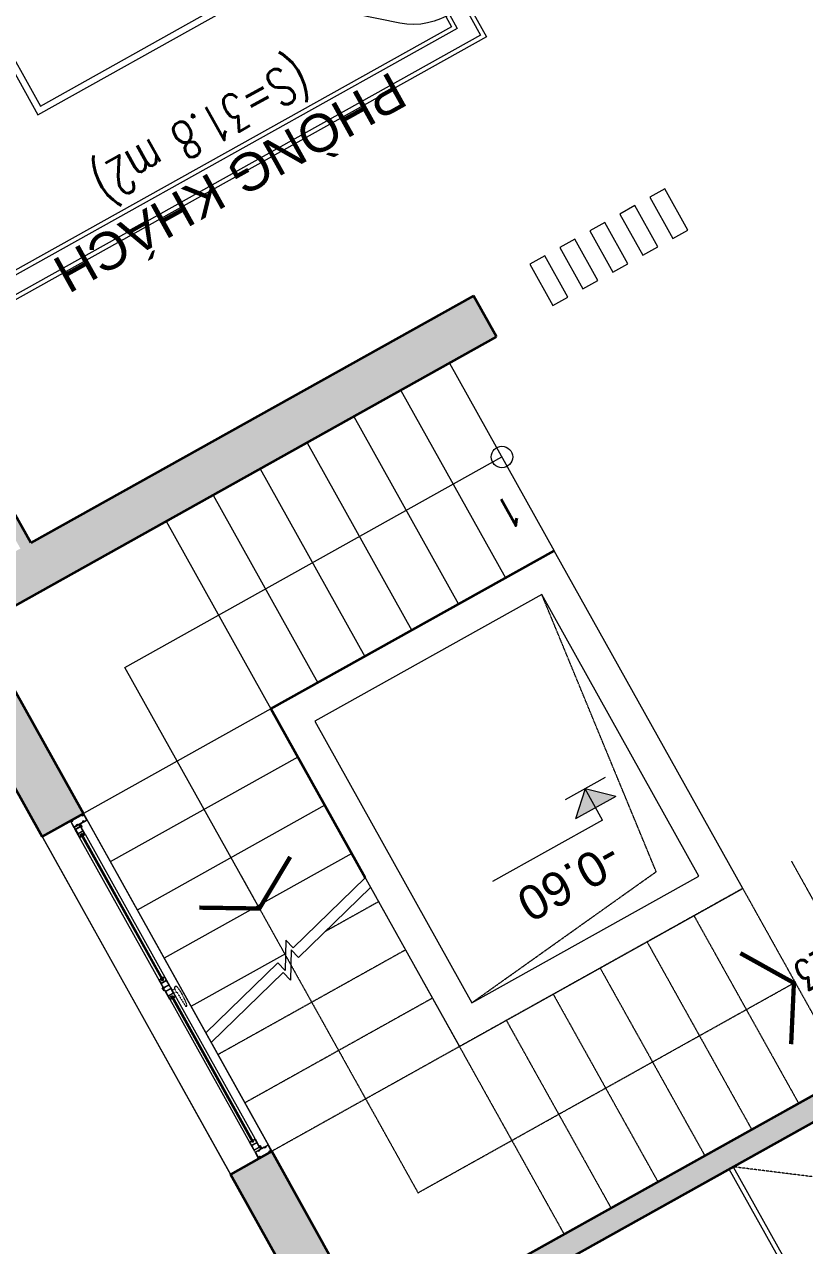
# Model space of a CAD drawing. Header units: millimetres. Extents: x 403824132 to 733479728, y 1974822364 to 2151530530.
# Drawn here: x 568796935 to 568800577, y 2063154417 to 2063160117 of the extents above; entities that cross this region are included whole.
import ezdxf
from ezdxf.enums import TextEntityAlignment as Align

# ---------------------------------------------------------------- set-up
doc = ezdxf.new("R2010")
doc.units = ezdxf.units.MM
doc.linetypes.add('DASHED2', pattern=[0.375, 0.25, -0.125])
doc.linetypes.add('HIDDEN', pattern=[0.75, 0.5, -0.25])
for name, color, linetype, lineweight in [('A-DIM', 251, 'Continuous', 15), ('A-HATCH', 251, 'Continuous', 5), ('A-KY HIEU', 34, 'Continuous', 20), ('A-TEXT', 7, 'Continuous', 18), ('A-TUONG', 255, 'Continuous', 35), ('E- CHU THICH', 162, 'Continuous', 13), ('E- THAY', 9, 'Continuous', 20), ('E-Khuat', 251, 'DASHED2', 13), ('E-NoiThat', 32, 'Continuous', 9), ('i_ThietBi', 32, 'Continuous', 13), ('LD-CUA', 146, 'Continuous', 13), ('LD-THAY', 9, 'Continuous', 13)]:
    doc.layers.add(name, color=color, linetype=linetype, lineweight=lineweight)
doc.styles.add('A1-arial', font='arial.ttf')
doc.styles.add('AA - Arial - Regular', font='arial.ttf', dxfattribs={"height": 250})
doc.styles.add('Dim roman', font='romans.shx', dxfattribs={"width": 0.7})

# ---------------------------------------------------------------- blocks, each defined once
blk = doc.blocks.new('A$C33A8190A')
at = {"layer": 'i_ThietBi', "linetype": 'HIDDEN'}
for p, q in [((-899.9224336948828, 40), (0, 700)), ((-899.9224336948828, 700), (0, 40))]:
    blk.add_line(p, q, dxfattribs=at)
at = {"layer": 'i_ThietBi'}
blk.add_lwpolyline([(-899.9224336948828, 700), (0, 700), (0, 0), (-899.9224336948828, 0)], close=True, dxfattribs=at)
at = {"layer": 'i_ThietBi', "linetype": 'HIDDEN'}
for points in [[(-899.9224336948828, 0), (0, 0), (0, 40), (-899.9224336948828, 40)], [(-449.9612168474705, 0), (-504.5205294382176, 0), (-504.5205294382176, -30.66110742175079), (-449.9612168474705, -30.66110742175079)], [(-395.4019042567234, 0), (-395.4019042567234, -30.66110742175079), (-449.9612168474705, -30.66110742175079), (-449.9612168474705, 0)]]:
    blk.add_lwpolyline(points, close=True, dxfattribs=at)
blk = doc.blocks.new('kkkk')
h = blk.add_hatch(color=250)
edge = h.paths.add_edge_path()
edge.add_line((333058.7503477686, 105336.6100560361), (333060.2503477686, 105336.6100560361))
edge.add_line((333060.2503477686, 105336.6100560361), (333060.2503477686, 105341.6100560361))
edge.add_line((333060.2503477686, 105341.6100560361), (333061.7503477686, 105341.6100560361))
edge.add_line((333061.7503477686, 105341.6100560361), (333061.7503477686, 105371.6100560361))
edge.add_line((333061.7503477686, 105371.6100560361), (333027.5003477686, 105371.6100560361))
edge.add_line((333027.5003477686, 105371.6100560361), (333027.5003477686, 105386.6100560362))
edge.add_line((333027.5003477686, 105386.6100560362), (333022.1618856793, 105386.6100560362))
edge.add_line((333022.1618856793, 105386.6100560362), (333022.1618856793, 105383.6100560361))
edge.add_line((333022.1618856793, 105383.6100560361), (333023.6618856793, 105383.6100560361))
edge.add_line((333023.6618856793, 105383.6100560361), (333023.6618856793, 105385.1100560361))
edge.add_line((333023.6618856793, 105385.1100560361), (333026.0003477686, 105385.1100560361))
edge.add_line((333026.0003477686, 105385.1100560361), (333026.0003477686, 105378.0508778042))
edge.add_line((333026.0003477686, 105378.0508778042), (333023.6618856793, 105378.0508778042))
edge.add_line((333023.6618856793, 105378.0508778042), (333023.6618856793, 105379.5508778041))
edge.add_line((333023.6618856793, 105379.5508778041), (333022.1618856793, 105379.5508778041))
edge.add_line((333022.1618856793, 105379.5508778041), (333022.1618856793, 105376.5508778041))
edge.add_line((333022.1618856793, 105376.5508778041), (333026.0003477686, 105376.5508778041))
edge.add_line((333026.0003477686, 105376.5508778041), (333026.0003477686, 105371.6100560361))
edge.add_line((333026.0003477686, 105371.6100560361), (332991.7503477686, 105371.6100560361))
edge.add_line((332991.7503477686, 105371.6100560361), (332991.7503477686, 105341.6100560361))
edge.add_line((332991.7503477686, 105341.6100560361), (332993.2503477686, 105341.6100560361))
edge.add_line((332993.2503477686, 105341.6100560361), (332993.2503477686, 105336.6100560361))
edge.add_line((332993.2503477686, 105336.6100560361), (332994.7503477685, 105336.6100560361))
edge.add_line((332994.7503477685, 105336.6100560361), (332994.7503477685, 105341.6100560361))
edge.add_line((332994.7503477685, 105341.6100560361), (333002.2503477686, 105341.6100560361))
edge.add_line((333002.2503477686, 105341.6100560361), (333002.2503477686, 105343.1100560361))
edge.add_line((333002.2503477686, 105343.1100560361), (332993.2503477686, 105343.1100560361))
edge.add_line((332993.2503477686, 105343.1100560361), (332993.2503477686, 105370.1100560361))
edge.add_line((332993.2503477686, 105370.1100560361), (333006.8920954218, 105370.1100560361))
edge.add_arc((333010.0003477685, 105367.6396451521), 3.970410884021193, 141.5226399061715, 209.9999999996041)
edge.add_line((333006.5618710796, 105365.6544397101), (333007.8609091851, 105366.4044397101))
edge.add_arc((333010.0003477685, 105367.6396451522), 2.470410884022959, -390.0000000008324, -150.0000000000441, ccw=False)
edge.add_line((333012.1397863518, 105366.4044397101), (333013.4388244577, 105365.6544397101))
edge.add_arc((333010.0003477685, 105367.6396451521), 3.970410884017615, -29.99999999942238, 38.47736009484422)
edge.add_line((333013.1086001153, 105370.1100560362), (333040.3920954216, 105370.1100560361))
edge.add_arc((333043.5003477685, 105367.6396451521), 3.970410884021193, 141.5226399061715, 209.9999999996041)
edge.add_line((333040.0618710795, 105365.6544397101), (333041.3609091852, 105366.4044397101))
edge.add_arc((333043.5003477685, 105367.6396451522), 2.470410884022959, -390.0000000008324, -150.0000000000441, ccw=False)
edge.add_line((333045.639786352, 105366.4044397101), (333046.9388244575, 105365.6544397101))
edge.add_arc((333043.5003477685, 105367.6396451521), 3.970410884017615, -29.99999999942238, 38.47736009484422)
edge.add_line((333046.6086001155, 105370.1100560362), (333060.2503477686, 105370.1100560361))
edge.add_line((333060.2503477686, 105370.1100560361), (333060.2503477686, 105343.1100560361))
edge.add_line((333060.2503477686, 105343.1100560361), (333051.2503477687, 105343.1100560361))
edge.add_line((333051.2503477687, 105343.1100560361), (333051.2503477687, 105341.6100560361))
edge.add_line((333051.2503477687, 105341.6100560361), (333058.7503477686, 105341.6100560361))
edge.add_line((333058.7503477686, 105341.6100560361), (333058.7503477686, 105336.6100560361))
blk.add_lwpolyline([(333026.0003477686, 105378.0508778042), (333026.0003477686, 105385.1100560361), (333023.6618856793, 105385.1100560361), (333023.6618856793, 105383.6100560361), (333022.1618856793, 105383.6100560361), (333022.1618856793, 105386.6100560362), (333027.5003477686, 105386.6100560362), (333027.5003477686, 105371.6100560361), (333061.7503477686, 105371.6100560361), (333061.7503477686, 105341.6100560361), (333060.2503477686, 105341.6100560361), (333060.2503477686, 105336.6100560361), (333058.7503477686, 105336.6100560361), (333058.7503477686, 105341.6100560361), (333051.2503477687, 105341.6100560361), (333051.2503477687, 105343.1100560361), (333060.2503477686, 105343.1100560361), (333060.2503477686, 105370.1100560361), (333046.6086001155, 105370.1100560362, -0.3080097014273616), (333046.9388244575, 105365.6544397101), (333045.639786352, 105366.4044397101, 1.732050807573783), (333041.3609091852, 105366.4044397101), (333040.0618710795, 105365.6544397101, -0.3080097014276107), (333040.3920954216, 105370.1100560361), (333013.1086001153, 105370.1100560362, -0.3080097014273616), (333013.4388244577, 105365.6544397101), (333012.1397863518, 105366.4044397101, 1.732050807573783), (333007.8609091851, 105366.4044397101), (333006.5618710796, 105365.6544397101, -0.3080097014276107), (333006.8920954218, 105370.1100560361), (332993.2503477686, 105370.1100560361), (332993.2503477686, 105343.1100560361), (333002.2503477686, 105343.1100560361), (333002.2503477686, 105341.6100560361), (332994.7503477685, 105341.6100560361), (332994.7503477685, 105336.6100560361), (332993.2503477686, 105336.6100560361), (332993.2503477686, 105341.6100560361), (332991.7503477686, 105341.6100560361), (332991.7503477686, 105371.6100560361), (333026.0003477686, 105371.6100560361), (333026.0003477686, 105376.5508778041), (333022.1618856793, 105376.5508778041), (333022.1618856793, 105379.5508778041), (333023.6618856793, 105379.5508778041), (333023.6618856793, 105378.0508778042)], format="xyb", close=True)
blk = doc.blocks.new('ccccc')
h = blk.add_hatch(color=250)
h.paths.add_polyline_path([(333034.3144056356, 105325.3407150077), (333084.3144056355, 105325.3407150077), (333084.3144056355, 105326.8407150077), (333077.6940542447, 105326.8407150077), (333077.6940542447, 105353.8407150077), (333084.3144056355, 105353.8407150077), (333084.3144056355, 105355.3407150077), (333034.3144056356, 105355.3407150077), (333034.3144056356, 105346.7373347332), (333035.8144056356, 105346.7373347332), (333035.8144056356, 105353.8407150077), (333052.1347392885, 105353.8407150077), (333052.1347392885, 105326.8407150077), (333035.8144056356, 105326.8407150077), (333035.8144056356, 105333.9440952822), (333034.3144056356, 105333.9440952822)])
h.paths.add_polyline_path([(333053.6347392886, 105326.8407150077), (333053.6347392886, 105353.8407150077), (333076.1940542446, 105353.8407150077), (333076.1940542446, 105326.8407150077)], flags=16)
for p, q in [((333034.3144056356, 105346.7373347332), (333035.8144056356, 105346.7373347332)), ((333034.3144056356, 105333.9440952822), (333035.8144056356, 105333.9440952822)), ((333052.1347392885, 105353.8407150077), (333052.1347392885, 105326.8407150077)), ((333053.6347392886, 105353.8407150077), (333053.6347392886, 105326.8407150077)), ((333076.1940542446, 105353.8407150077), (333076.1940542446, 105326.8407150077)), ((333077.6940542447, 105353.8407150077), (333077.6940542447, 105326.8407150077)), ((333084.3144056355, 105355.3407150077), (333084.3144056355, 105353.8407150077)), ((333084.3144056355, 105326.8407150077), (333084.3144056355, 105325.3407150077))]:
    blk.add_line(p, q)
for points in [[(333084.3144056355, 105355.3407150077), (333034.3144056356, 105355.3407150077), (333034.3144056356, 105346.7373347332)], [(333034.3144056356, 105333.9440952822), (333034.3144056356, 105325.3407150077), (333084.3144056355, 105325.3407150077)], [(333052.1347392885, 105353.8407150077), (333035.8144056356, 105353.8407150077), (333035.8144056356, 105346.7373347332)], [(333035.8144056356, 105333.9440952822), (333035.8144056356, 105326.8407150077), (333052.1347392885, 105326.8407150077)], [(333076.1940542446, 105353.8407150077), (333053.6347392886, 105353.8407150077)], [(333053.6347392886, 105326.8407150077), (333076.1940542446, 105326.8407150077)], [(333084.3144056355, 105353.8407150077), (333077.6940542447, 105353.8407150077)], [(333077.6940542447, 105326.8407150077), (333084.3144056355, 105326.8407150077)]]:
    blk.add_lwpolyline(points)
blk = doc.blocks.new('dasdsd')
at = {"linetype": 'HIDDEN', "ltscale": 0.05}
for p, q in [((-9.569141384446992, -15.90723716295906), (-9.569141384446992, 0)), ((9.569141384446992, 0), (-9.569141384446992, 0)), ((9.569141384446992, -15.90723716294451), (9.569141384446992, 0)), ((-16.34979056974407, -18.90631077674334), (-107.8912883332232, -23.1459015282162)), ((-10.46026030555367, -16.12276114153791), (-15.45867164875381, -18.69078679804806)), ((9.569141384330578, -15.90723716295906), (-9.569141384446992, -15.90723716295906))]:
    blk.add_line(p, q, dxfattribs=at)
for centre, radius, start, end in [((-106.2585171776591, -28.09938181765028), 5.215640768237306, 108.2433054779571, 251.7566945220429), ((-40.96028682653559, 286.6360905124457), 326.6202464477597, 258.1751875100508, 278.8996242376831), ((-16.34979056974407, -16.9563107767899), 1.95, 270, 297.1926651147454), ((-9.569141384446992, -17.85723716302891), 1.95, 90, 117.1926651147453), ((9.569141384446992, -25.97958644191385), 10.07234927896024, 270, 90)]:
    blk.add_arc(centre, radius, start, end, dxfattribs=at)
blk = doc.blocks.new('fffsf')
h = blk.add_hatch(color=250)
h.paths.add_polyline_path([(333183.8310297608, 105395.8081060237), (333133.8310297608, 105395.8081060237), (333133.8310297608, 105394.3081060237), (333140.4513811519, 105394.3081060237), (333140.4513811519, 105367.3081060237), (333133.8310297608, 105367.3081060237), (333133.8310297608, 105364.3081060237), (333118.8310297608, 105364.3081060237), (333118.8310297608, 105361.3081060237), (333135.3310297608, 105361.3081060237), (333135.3310297608, 105365.8081060237), (333183.8310297608, 105365.8081060237), (333183.8310297608, 105374.4114862982), (333182.3310297608, 105374.4114862982), (333182.3310297608, 105367.3081060237), (333166.0106961079, 105367.3081060237), (333166.0106961079, 105394.3081060237), (333182.3310297608, 105394.3081060237), (333182.3310297608, 105387.2047257492), (333183.8310297608, 105387.2047257492)])
h.paths.add_polyline_path([(333164.5106961079, 105394.3081060237), (333164.5106961079, 105367.3081060237), (333141.9513811518, 105367.3081060237), (333141.9513811518, 105394.3081060237)], flags=16)
for p, q in [((333133.8310297608, 105395.8081060237), (333133.8310297608, 105394.3081060237)), ((333140.4513811519, 105394.3081060237), (333140.4513811519, 105367.3081060237)), ((333141.9513811518, 105394.3081060237), (333141.9513811518, 105367.3081060237)), ((333164.5106961079, 105394.3081060237), (333164.5106961079, 105367.3081060237)), ((333166.0106961079, 105394.3081060237), (333166.0106961079, 105367.3081060237)), ((333183.8310297608, 105387.2047257492), (333182.3310297608, 105387.2047257492)), ((333183.8310297608, 105374.4114862982), (333182.3310297608, 105374.4114862982))]:
    blk.add_line(p, q)
for points in [[(333183.8310297608, 105374.4114862982), (333183.8310297608, 105365.8081060237), (333135.3310297608, 105365.8081060237), (333135.3310297608, 105361.3081060237), (333118.8310297608, 105361.3081060237)], [(333133.8310297608, 105367.3081060237), (333133.8310297608, 105364.3081060237), (333118.8310297608, 105364.3081060237), (333118.8310297608, 105361.3081060237)], [(333133.8310297608, 105395.8081060237), (333183.8310297608, 105395.8081060237), (333183.8310297608, 105387.2047257492)], [(333133.8310297608, 105394.3081060237), (333140.4513811519, 105394.3081060237)], [(333140.4513811519, 105367.3081060237), (333133.8310297608, 105367.3081060237)], [(333141.9513811518, 105394.3081060237), (333164.5106961079, 105394.3081060237)], [(333164.5106961079, 105367.3081060237), (333141.9513811518, 105367.3081060237)], [(333166.0106961079, 105394.3081060237), (333182.3310297608, 105394.3081060237), (333182.3310297608, 105387.2047257492)], [(333182.3310297608, 105374.4114862982), (333182.3310297608, 105367.3081060237), (333166.0106961079, 105367.3081060237)]]:
    blk.add_lwpolyline(points)
blk = doc.blocks.new('*U199')
for points in [[(88.41580056528618, 82.17994154020562), (88.41580056524253, 80.6033802745078), (77.17966634732147, 80.60338027449323), (77.17966634729966, 69.39661972550675), (88.41580056521342, 69.39661972551403), (88.41580056528618, 67.82005845976528, 0.2403906807314063), (91.14311726333106, 71.99999999998546), (80.17966634737968, 71.99999999998546), (80.17966634732147, 77.99999999998543), (91.14311726327287, 77.99999999998543, 0.2403906807301442)], [(847.064897786636, 82.17994154014741), (847.0648977867091, 80.6033802744132), (858.3010320046156, 80.60338027440594), (858.301032004601, 69.39661972541944), (847.0648977866797, 69.39661972542672), (847.064897786636, 67.82005845970707, -0.2403906807314063), (844.3375810886424, 71.99999999992724), (855.3010320045863, 71.99999999992724), (855.3010320045427, 77.99999999993452), (844.3375810885913, 77.99999999994179, -0.2403906807301442)], [(952.8964989166775, 82.17994153920152), (952.896498916714, 80.60338027349644), (941.6603646988003, 80.60338027346006), (941.6603646988583, 69.39661972447357), (952.8964989167723, 69.39661972450267), (952.8964989167064, 67.82005845875392, 0.2403906807314063), (955.623815614686, 71.99999999901047), (944.6603646987346, 71.99999999896681), (944.6603646987783, 77.99999999895226), (955.6238156147297, 77.99999999898864, 0.2403906807301442)]]:
    blk.add_hatch(color=250).paths.add_polyline_path(points)
for p, q in [((897.4806983517623, 89.99999999997091), (44.50000000021828, 90.00000000004366)), ((897.4806983517477, 89.99999999991269), (88.00000000023283, 89.99999999998545)), ((88.00000000024738, 59.99999999998546), (897.4806983517623, 59.99999999989814)), ((902.4806983516532, 89.9999999988213), (1711.961396685087, 89.99999999983993)), ((1711.96139668516, 59.99999999983993), (902.4806983517333, 59.99999999880675)), ((35.00000000011642, 20), (1764.961396685204, 20))]:
    blk.add_line(p, q)
for points in [[(88.41580056528618, 82.17994154020562), (88.41580056524253, 80.6033802745078), (77.17966634732147, 80.60338027449323), (77.17966634729966, 69.39661972550675), (88.41580056521342, 69.39661972551403), (88.41580056528618, 67.82005845976528, 0.2403906807314063), (91.14311726333106, 71.99999999998546), (80.17966634737968, 71.99999999998546), (80.17966634732147, 77.99999999998543), (91.14311726327287, 77.99999999998543, 0.2403906807301443)], [(847.064897786636, 82.17994154014741), (847.0648977867091, 80.6033802744132), (858.3010320046156, 80.60338027440594), (858.301032004601, 69.39661972541944), (847.0648977866797, 69.39661972542672), (847.064897786636, 67.82005845970707, -0.2403906807314063), (844.3375810886424, 71.99999999992724), (855.3010320045863, 71.99999999992724), (855.3010320045427, 77.99999999993452), (844.3375810885913, 77.99999999994179, -0.2403906807301443)], [(952.8964989166775, 82.17994153920152), (952.896498916714, 80.60338027349644), (941.6603646988003, 80.60338027346006), (941.6603646988583, 69.39661972447357), (952.8964989167723, 69.39661972450267), (952.8964989167064, 67.82005845875392, 0.2403906807314063), (955.623815614686, 71.99999999901047), (944.6603646987346, 71.99999999896681), (944.6603646987783, 77.99999999895226), (955.6238156147297, 77.99999999898864, 0.2403906807301443)]]:
    blk.add_lwpolyline(points, format="xyb", close=True)
for points in [[(855.3010320045863, 71.99999999992724), (80.17966634737968, 71.99999999998546), (80.17966634732147, 77.99999999998543), (855.3010320045427, 77.99999999993452)], [(944.6603646988652, 71.99999999894499), (1719.781730337999, 71.9999999998545), (1719.781730337912, 77.99999999986177), (944.6603646987783, 77.99999999895226)]]:
    blk.add_lwpolyline(points, close=True)
at = {"rotation": 270}
blk.add_blockref('kkkk', (-105336.6100560361, 333081.7503477685), dxfattribs=at)
at = {"xscale": -1}
for name, p, rotation in [('ccccc', (333122.3144056175, -105265.3407150657), 359.9999999999902), ('fffsf', (-332231.3503317047, 105455.8081050878), 180.0000000001608), ('kkkk', (107136.5714527213, 333081.7503477685), 90)]:
    blk.add_blockref(name, p, dxfattribs=dict(at, rotation=rotation))
for p in [(-332186.8337073021, -105265.3407149498), (-331322.3530086549, -105265.3407159424)]:
    blk.add_blockref('ccccc', p)
at = {"xscale": -0.8000000000000002, "yscale": 0.8, "zscale": 0.8}
blk.add_blockref('dasdsd', (927.4806983517476, 59.99999999895225), dxfattribs=at)
blk = doc.blocks.new('sf2')
at = {"layer": 'E-NoiThat'}
for p, q in [((-123894508.8608268, 101809393.999927), (-123894508.8608268, 101808393.999927)), ((-123894538.8608268, 101809363.999927), (-123894538.8608268, 101808423.999927)), ((-123894538.8608268, 101808423.999927), (-123895478.8608268, 101808423.999927)), ((-123894508.8608268, 101808393.999927), (-123895508.8608268, 101808393.999927)), ((-123896508.8608268, 101807887.4787837), (-123896508.8608268, 101807693.999927)), ((-123896488.8608268, 101807880.9874563), (-123896488.8608268, 101807713.999927)), ((-123896408.8608268, 101807868.3593805), (-123896408.8608268, 101807793.999927)), ((-123896388.8608268, 101807868.3421899), (-123896388.8608268, 101807813.999927)), ((-123896408.8608268, 101807793.999927), (-123893608.8608268, 101807793.999927)), ((-123896388.8608268, 101807813.999927), (-123893628.8608268, 101807813.999927)), ((-123896508.8608268, 101807693.999927), (-123893508.8608268, 101807693.999927)), ((-123896488.8608268, 101807713.999927), (-123893528.8608268, 101807713.999927))]:
    blk.add_line(p, q, dxfattribs=at)
blk.add_lwpolyline([(-123896432.8688814, 101808557.784746), (-123896449.0600919, 101808576.833229), (-123896609.0673486, 101808440.8270608, 0.9999999999999982), (-123896188.0958755, 101807945.5665042), (-123896028.0886188, 101808081.5726724), (-123896044.2798293, 101808100.6211554), (-123896006.1828634, 101808133.0035764, 0.4142135623731039), (-123896002.7541365, 101808175.2912085), (-123896352.4842834, 101808586.7384401, 0.4142135623731039), (-123896394.7719155, 101808590.1671671)], format="xyb", close=True, dxfattribs=at)
blk = doc.blocks.new('cotxaytho')
at = {"layer": 'A-KY HIEU'}
h = blk.add_hatch(color=256, dxfattribs=at)
h.paths.add_polyline_path([(200.0000000000018, 187.5), (0, 187.5), (0, 0)])
h.paths.add_polyline_path([(0, 187.5), (-200, 187.5), (0, 0)])
for p, q in [((0, 312.5), (0, 0)), ((0, 312.5), (1100, 312.5)), ((-200, 187.5), (0, 0)), ((-200, 187.5), (200, 187.5)), ((0, 0), (200, 187.5)), ((-200, 0), (200, 0))]:
    blk.add_line(p, q, dxfattribs=at)
at = {"color": 6, "style": 'A1-arial'}
blk.add_attdef('-0.050', (35.02610784031822, 401.7086938884313), '', height=250, dxfattribs=at)
blk = doc.blocks.new('TANG 1 BT1')
at = {"layer": 'A-HATCH'}
h = blk.add_hatch(color=256, dxfattribs=at)
h.dxf.hatch_style = 1
h.paths.add_polyline_path([(7158834.392582895, 839216.910365944), (7158834.40338719, 837891.891499825), (7159054.403387193, 837891.891499825), (7159054.392582897, 839436.910365944), (7153914.367428423, 839436.910365939), (7153914.367428423, 839216.910365939)])
h.paths.add_polyline_path([(7150554.367428423, 839436.910365939), (7150554.310653077, 838368.6554270984), (7150774.310653077, 838368.6554270984), (7150774.367428423, 839216.910365939), (7151514.367428423, 839216.910365939), (7151514.367428423, 839436.910365939)])
h.paths.add_polyline_path([(7150774.304578072, 836568.6554270984), (7150554.304578072, 836568.6554270984), (7150554.355278415, 835616.8624750825), (7151104.293490312, 835616.869053744), (7151104.293494187, 835319.4682315772), (7151324.293331157, 835319.4682315772), (7151324.293316933, 835616.869053744), (7152824.293494837, 835616.869053744), (7152824.293494837, 833426.8795984447), (7152714.293491956, 833426.8795926793), (7152714.29349484, 833316.8795926797), (7152934.293494836, 833316.8796042103), (7152934.293494836, 835726.8688687666), (7150774.353935611, 835726.8618762125)])
h.paths.add_polyline_path([(7151324.293373614, 834519.4677197175), (7151104.293494189, 834519.4677197175), (7151104.30564033, 832826.9133516661), (7151324.305640263, 832826.9160794099), (7151324.293490244, 833316.8822506294), (7151914.29349484, 833316.8795745915), (7151914.293491955, 833426.8795507496), (7151324.293433158, 833426.8795098679)])
h.paths.add_polyline_path([(7158834.380432876, 835616.8724301188), (7158834.380432876, 834616.8724302229), (7159054.38132507, 834616.8724302229), (7159054.380433111, 835946.8749298701), (7159054.399422782, 837091.8914998248), (7158834.40338719, 837091.8914998248), (7158834.395779532, 836041.8726337034), (7158234.393846916, 836041.8726337034), (7158234.394310373, 835726.8726337056), (7156074.371186494, 835726.8726337051), (7156074.371186494, 835616.8645500309)])
h.paths.add_polyline_path([(7158834.396642498, 835726.8749299373), (7158289.394310373, 835726.8726337056), (7158289.393846915, 835986.8726337039), (7158834.39593021, 835986.8726337039)], flags=16)
h.paths.add_polyline_path([(7158434.392582023, 831596.9007170699), (7158434.392582023, 831391.9098570823), (7158834.392582373, 831391.9061736367), (7158834.392582374, 827616.9110400443), (7158354.335837015, 827616.9110402875), (7158354.335837015, 827396.9110403915), (7159054.392582373, 827396.9110403561), (7159054.392582213, 832816.9110333439), (7158834.392582212, 832816.9110333439), (7158834.392582895, 831816.9061741434), (7156074.381032348, 831816.9294868225), (7156074.381032348, 831596.9294868223)])
h.paths.add_polyline_path([(7158834.392582373, 831596.9061740552), (7158834.392582373, 831446.9061736375), (7158489.392582023, 831446.9097838658), (7158489.392582023, 831596.909784292)], flags=16)
h.paths.add_polyline_path([(7152934.305644855, 831706.9131666891), (7152934.305644858, 831816.913351666), (7151324.305640331, 831816.913351666), (7151324.305640331, 831926.9133516661), (7151104.305640332, 831926.9133516661), (7151104.30564033, 831816.913351666), (7150554.366400784, 831816.9061741251), (7150554.36935917, 830866.8950438554), (7150774.369359169, 830866.8950438554), (7150774.367133453, 831706.9061741378)])
h.paths.add_polyline_path([(7150554.364441079, 828526.9061794691), (7150774.364441081, 828526.9061794691), (7150774.37017006, 830066.8945319966), (7150554.36935917, 830066.8945319966)])
h.paths.add_polyline_path([(7151704.376166527, 827396.9116709569), (7152404.194557026, 827396.9108264266), (7152404.194557026, 827616.910806874), (7150774.367428362, 827616.9154225319), (7150774.368593731, 827726.9061794695), (7150554.36922083, 827726.9061794695), (7150554.367428423, 827616.911099137), (7150554.367428423, 827396.9110402466), (7151404.376166542, 827396.9109419949), (7151404.37616653, 827396.9116709569)])
h.paths.add_polyline_path([(7154604.55816387, 827616.9087649575), (7154604.55816387, 827396.9087649565), (7155304.376166525, 827396.9091954805), (7155304.37616657, 827396.9136104577), (7155604.376166571, 827396.9136104577), (7156654.368521227, 827396.9136259514), (7156654.368925721, 827616.9163596034)])
h.paths.add_polyline_path([(7150304.255845018, 831816.9000444374), (7150304.255845416, 831196.8999719521), (7150554.329719897, 831196.8999719521), (7150554.329719897, 831306.9003201132), (7150414.255845343, 831306.8999719522), (7150414.255845088, 831706.9000444378), (7150554.329236252, 831706.9003925972), (7150554.329783076, 831816.9000444374)])
h.paths.add_polyline_path([(7150304.255844964, 836228.4791837248), (7150304.255844964, 835616.9026857319), (7150554.318615942, 835616.9026857319), (7150554.318615942, 835726.902332314), (7150414.255844965, 835726.902685732), (7150414.255844965, 836118.4791837247), (7150554.366168484, 836118.4788301869), (7150554.366168484, 836228.4791837248)])
at = {"layer": 'A-TUONG'}
for p, q in [((7159054.380433111, 835946.8749298701), (7159054.38132507, 834616.8724302229)), ((7158234.394310373, 835726.8726337056), (7156074.371186494, 835726.8726337051)), ((7158834.380432876, 835616.8724301188), (7156074.371186494, 835616.8645500309)), ((7158834.380432876, 834616.8724302229), (7158834.380432876, 835616.8724301188)), ((7158834.380432876, 834616.8724302229), (7159054.38132507, 834616.8724302229)), ((7157834.380432875, 833717.8978339158), (7157834.392582537, 832816.9110329507)), ((7157834.392582537, 832816.9110329507), (7156324.392580558, 832816.886684075)), ((7158834.392582895, 831816.9061741434), (7158834.392582212, 832816.9110333439)), ((7158834.392582212, 832816.9110333439), (7159054.393474327, 832816.9110333439)), ((7159054.392582373, 827396.9110403561), (7159054.392582213, 832816.9110333439)), ((7158834.392582895, 831816.9061741434), (7156074.381032348, 831816.9294868225)), ((7156074.381032348, 831816.9294868225), (7156074.381032348, 831596.9294868223)), ((7156074.381032348, 831596.9294868223), (7158434.392582023, 831596.9007170699)), ((7158434.392582023, 831596.9007170699), (7158434.392582023, 831391.9098570823))]:
    blk.add_line(p, q, dxfattribs=at)
at = {"layer": 'E- CHU THICH'}
for points in [[(7157834.380432875, 833768.8978339157), (7158286.084141571, 833889.931477922), (7158299.025093857, 833841.6351866148), (7158369.735771958, 833964.1096737109), (7158382.676724154, 833915.8133824199), (7158834.385240108, 834036.8483144469)], [(7157834.380432875, 833717.8978339158), (7158286.084141571, 833838.9314779219), (7158299.025093857, 833790.6351866147), (7158369.735771958, 833913.1096737109), (7158382.676724154, 833864.8133824196), (7158834.385584346, 833985.8484066856)], [(7158334.380432878, 833601.8724302227), (7158334.392582897, 832316.9061740538), (7156324.392582413, 832316.9086041211)]]:
    blk.add_lwpolyline(points, dxfattribs=at)
at = {"layer": 'E- CHU THICH', "const_width": 20}
blk.add_lwpolyline([(7158576.867545966, 833461.8724302229), (7158334.380432878, 833601.8724302227), (7158334.380432878, 833601.8724302227), (7158334.380432878, 833601.8724302227), (7158091.893319761, 833461.8724302229)], dxfattribs=at)
at = {"layer": 'E- CHU THICH'}
blk.add_circle((7156324.392582413, 832316.9086042109), 50, dxfattribs=at)
at = {"layer": 'E- THAY'}
for p, q in [((7158834.393474418, 832816.9110333439), (7158834.381325069, 834616.8724302229)), ((7159054.393474327, 832816.9110333439), (7159054.38132507, 834616.8724302229)), ((7158330.361268347, 833844.911032942), (7158834.392582432, 833844.911032942)), ((7157834.392582432, 833587.911032942), (7158834.392582432, 833587.911032942)), ((7157834.392582432, 833330.911032942), (7158834.392582432, 833330.911032942)), ((7157834.392582432, 833073.911032942), (7158834.392582432, 833073.911032942)), ((7156324.392582754, 831816.906174611), (7156324.392582071, 832816.911033811)), ((7156584.392582755, 831816.9061741781), (7156584.392582069, 832816.9110333781)), ((7156834.392582753, 831816.9061741781), (7156834.392582069, 832816.9110333781)), ((7157084.392582753, 831816.9061741781), (7157084.392582069, 832816.9110333781)), ((7157334.392582754, 831816.9061741781), (7157334.392582071, 832816.9110333781)), ((7157584.392582753, 831816.9061741781), (7157584.392582069, 832816.9110333781)), ((7157834.392582432, 832816.9110329418), (7158834.392582432, 832816.9110329418)), ((7157834.392582755, 831816.9061741781), (7157834.392582069, 832816.9110333781))]:
    blk.add_line(p, q, dxfattribs=at)
for points in [[(7156324.392580558, 832816.886684075), (7157834.376780367, 832816.886684075), (7157834.376780367, 834616.8724300289), (7156324.392580558, 834616.8724300289)], [(7156474.392580555, 832966.886684075), (7157684.376780367, 832966.886684075), (7157684.376780367, 834466.8724300289), (7156474.392580555, 834466.8724300289)]]:
    blk.add_lwpolyline(points, close=True, dxfattribs=at)
at = {"layer": 'E-Khuat', "ltscale": 2}
for p, q in [((7156064.356081587, 834616.8716881371), (7156064.356081587, 835616.8716881371)), ((7156324.356081587, 834616.8724304616), (7156324.356081587, 835616.8724304616)), ((7156584.356081586, 834616.8724300289), (7156584.356081586, 835616.8724300287)), ((7156834.356081587, 834616.8724300289), (7156834.356081587, 835616.8724300287)), ((7157084.356081583, 834616.8724300289), (7157084.356081583, 835616.8724300287)), ((7157334.356081586, 834616.8724300289), (7157334.356081586, 835616.8724300287)), ((7157584.356081587, 834616.8724300289), (7157584.356081587, 835616.8724300287)), ((7157834.356081586, 834616.8724300289), (7157834.356081586, 835616.8724300287)), ((7156324.356081587, 834616.8724304616), (7157834.356081586, 834616.8724300289)), ((7157834.380432875, 833768.8978339157), (7157834.356081586, 834616.8724300289)), ((7157834.376780367, 834616.8724300289), (7158834.376780365, 834616.8724300289)), ((7157834.392582432, 834358.9110329419), (7158834.392582432, 834358.9110329419)), ((7157834.392582432, 834101.9110329415), (7158834.392582432, 834101.9110329415)), ((7157834.392582432, 833844.911032942), (7158118.065553586, 833844.911032942))]:
    blk.add_line(p, q, dxfattribs=at)
at = {"layer": 'E-Khuat', "ltscale": 2, "const_width": 20}
blk.add_lwpolyline([(7156480.372972959, 835359.359543222), (7156330.372973062, 835116.8724301187), (7156330.372973062, 835116.8724301187), (7156330.372973062, 835116.8724301187), (7156480.372972959, 834874.3853171199)], dxfattribs=at)
at = {"layer": 'E-Khuat', "ltscale": 2}
for points in [[(7158334.380432878, 833419.4216546299), (7158334.380432878, 835116.8724301187), (7156330.372973062, 835116.8724301187)], [(7157684.376780367, 834466.8724300289), (7156637.662786827, 834352.2711906878), (7156474.392580555, 832966.886684075)]]:
    blk.add_lwpolyline(points, dxfattribs=at)
at = {"layer": 'i_ThietBi', "ltscale": 0.5}
blk.add_line((7157015.110248622, 836326.8726337055), (7157015.110248622, 835726.8675729939), dxfattribs=at)
for points in [[(7155054.393594221, 831816.9294867666), (7155054.393594221, 831596.9294867667), (7155134.39359422, 831596.9294867667), (7155134.39359422, 831816.9294867666)], [(7155214.393594222, 831816.9294867666), (7155214.393594222, 831596.9294867667), (7155294.39359422, 831596.9294867667), (7155294.39359422, 831816.9294867666)], [(7155374.39359422, 831816.9294867666), (7155374.39359422, 831596.9294867667), (7155454.39359422, 831596.9294867667), (7155454.39359422, 831816.9294867666)], [(7155534.393594221, 831816.9294867666), (7155534.393594221, 831596.9294867667), (7155614.39359422, 831596.9294867667), (7155614.39359422, 831816.9294867666)], [(7155694.39359422, 831816.9294867666), (7155694.39359422, 831596.9294867667), (7155774.393594221, 831596.9294867667), (7155774.393594221, 831816.9294867666)]]:
    blk.add_lwpolyline(points, close=True, dxfattribs=at)
at = {"layer": 'A-KY HIEU'}
ref = blk.add_blockref('cotxaytho', (7156738.363530465, 833854.2488950633), dxfattribs=dict(at, xscale=0.5333333333255724, yscale=0.5333333333255724, zscale=0.5333333333255724))
ref.add_attrib('-0.050', '-0.60', dxfattribs={"layer": 'A-TEXT', "color": 6, "height": 160, "style": 'A1-arial'}).set_placement((7156757.044121311, 834068.4935318041), align=Align.BOTTOM_LEFT)
at = {"layer": 'E- THAY', "xscale": -1, "rotation": 180}
blk.add_blockref('sf2', (131051943.2543672, 102638267.910293), dxfattribs=at)
at = {"layer": 'i_ThietBi', "ltscale": 0.5, "xscale": -1, "rotation": 180}
blk.add_blockref('A$C33A8190A', (7156993.680266188, 836426.8726337053), dxfattribs=at)
at = {"layer": 'LD-CUA', "xscale": -1, "rotation": 270}
blk.add_blockref('*U199', (7158814.381358819, 832816.9108982722), dxfattribs=at)
at = {"layer": 'A-TEXT', "style": 'Dim roman', "width": 0.7}
for s, height, p in [('1', 140, (7156419.53606449, 832556.858496157)), ('(S=31.8 m2)', 175, (7156807.452403287, 830311.3812560111))]:
    blk.add_text(s, height=height, dxfattribs=at).set_placement(p, align=Align.MIDDLE_CENTER)
at = {"layer": 'A-TEXT', "style": 'AA - Arial - Regular'}
blk.add_text('PHÒNG KHÁCH', height=175, dxfattribs=at).set_placement((7156807.452403287, 830584.7054415911), align=Align.MIDDLE_CENTER)
at = {"layer": 'E-Khuat', "ltscale": 2, "style": 'Dim roman', "width": 0.7}
blk.add_text('23', height=140, dxfattribs=at).set_placement((7156217.594165541, 835109.3550171754), align=Align.MIDDLE_CENTER)
blk = doc.blocks.new('SAN VUON BT A-BT1')
at = {"layer": 'A-DIM'}
blk.add_lwpolyline([(7153386.839232473, 839436.910365954), (7161886.864386961, 839436.910365954), (7161886.867803755, 827396.9076230949), (7158436.843284068, 827396.9076230949), (7158437.843284068, 826196.9117103936), (7158587.827192917, 826196.9117103905), (7158587.826766529, 825596.9117256084), (7154087.89269033, 825596.9116169981), (7154086.885921222, 826196.9116017835), (7154236.869063198, 826196.9142380693), (7154236.847970688, 827396.9056837393), (7153386.841835705, 827396.8968067701), (7153386.87349923, 831196.9040174037), (7153136.765294814, 831196.8999719521), (7153136.765294403, 831816.906174073), (7153336.771440356, 831816.8835145556), (7153336.759290338, 835616.8861559428), (7153136.765294363, 835616.9088154332), (7153136.765294363, 836228.5087830342), (7153386.875086147, 836228.5116552404), (7153386.875086147, 839436.910365954)], dxfattribs=at)
at = {"layer": 'E- THAY'}
blk.add_lwpolyline([(7153496.864538493, 839436.9165225745), (7161886.864539343, 839436.928755863), (7161886.867803752, 827396.9076230971), (7158437.843284068, 827396.9077296788), (7158437.843284068, 826196.9118169755), (7158587.822551482, 826196.9117103936), (7158587.822551482, 825596.9117256084), (7158287.854160477, 825596.9098445723), (7158287.85837442, 825296.9097557549), (7154387.862740117, 825296.911699209), (7154387.875386363, 825596.9117171012), (7154087.885921221, 825596.909007285), (7154087.885921221, 826196.9105951472), (7154237.85851061, 826196.9094472459), (7154237.858523319, 827396.9079840193)], dxfattribs=at)
blk = doc.blocks.new('MBT1 BT1')
at = {"layer": 'E- THAY'}
blk.add_blockref('SAN VUON BT A-BT1', (-75970.5186506696, 193430.5469893871), dxfattribs=at)
blk.add_blockref('TANG 1 BT1', (-73138.04684661701, 193430.5469893871), dxfattribs=at)

msp = doc.modelspace()

# ---------------------------------------------------------------- block references
at = {"layer": 'LD-THAY', "xscale": 1.002840898883994, "yscale": 1.002840898883994, "zscale": 1.002840898883994, "rotation": 209.1612944849871}
msp.add_blockref('MBT1 BT1', (574500902.8369732, 2067517606.496857, -0.06890181601581863), dxfattribs=at)

# ---------------------------------------------------------------- next in the draw order: block references
msp.add_blockref('MBT1 BT1', (574500902.8369732, 2067517606.496857, -0.06890181601581863), dxfattribs=at)

doc.saveas('drawing.dxf')
